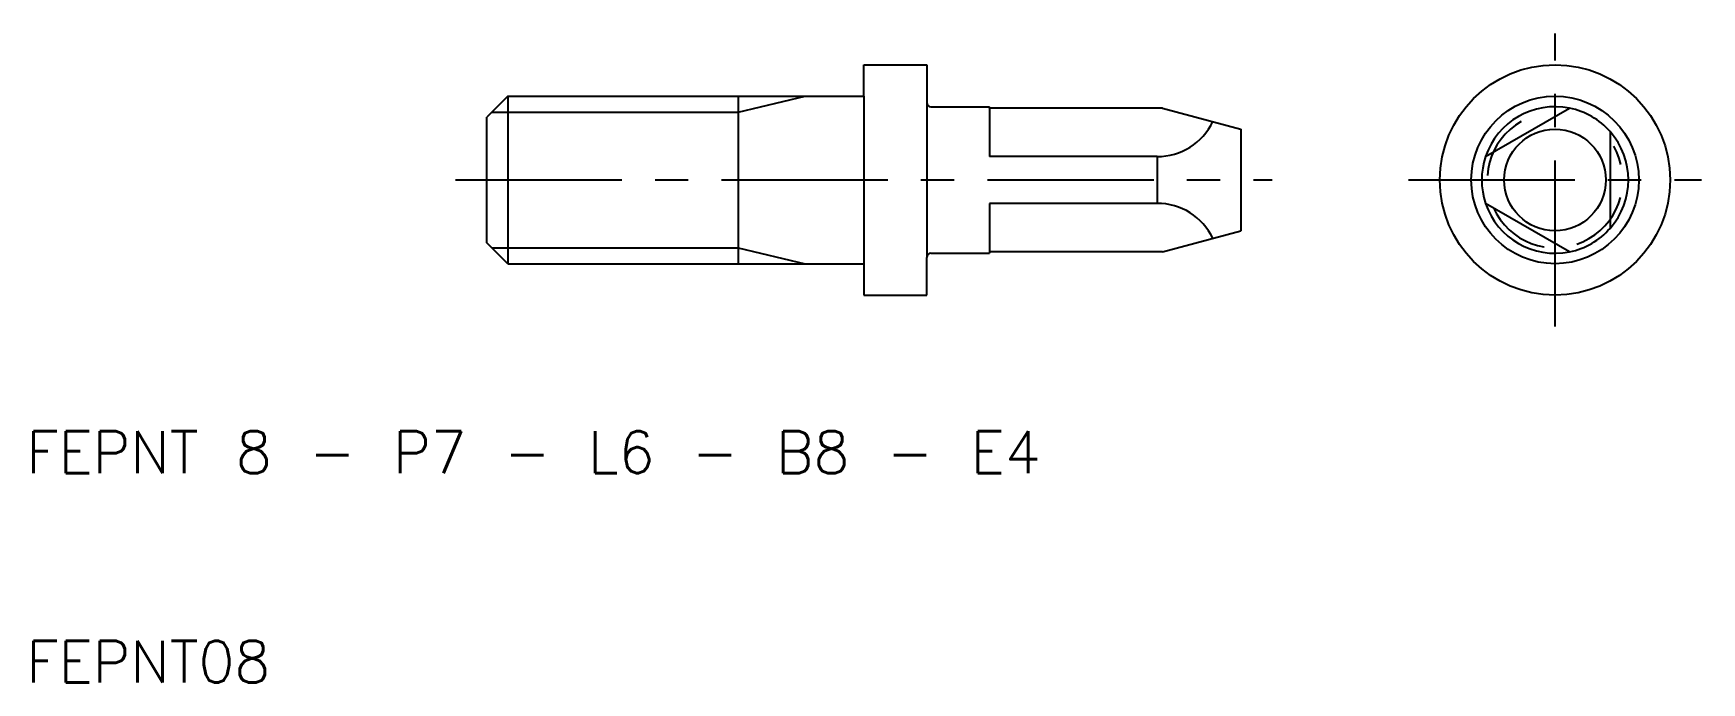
# Model space of a CAD drawing. Extents: x 10.3 to 90, y 10 to 41.
import ezdxf

# ---------------------------------------------------------------- set-up
doc = ezdxf.new("R2010")
doc.units = 0
doc.header["$LTSCALE"] = 0.25
doc.linetypes.add('CENTER', pattern=[50.8, 31.75, -6.35, 6.35, -6.35])
doc.linetypes.add('DASHED', pattern=[19.05, 12.7, -6.35])
doc.layers.get('0').update_dxf_attribs({"linetype": 'CONTINUOUS'})
doc.layers.add('CENTER', color=1, linetype='CENTER')
doc.styles.get("Standard").update_dxf_attribs({"font": 'txt.shx'})

msp = doc.modelspace()

# ---------------------------------------------------------------- linework, layer by layer
for p, q in [((50, 39.5), (53, 39.5)), ((50, 38), (50, 39.5)), ((53, 39.5), (53, 37.7)), ((33, 38), (32, 37)), ((33, 38), (33, 30)), ((33, 38), (50, 38)), ((44, 38), (44, 30)), ((50, 38), (50, 30)), ((53, 37.7), (53, 30.3)), ((53.2, 37.5), (56, 37.5)), ((56, 37.430833), (56, 37.5)), ((32, 31), (32, 37)), ((56, 37.430833), (56, 35.1158)), ((64.258135, 37.430833), (56, 37.430833)), ((64.258135, 37.430833), (68, 36.428203)), ((79.682623, 35.1158), (83.692377, 37.430833)), ((68, 36.428203), (68, 31.571797)), ((85.625, 36.315032), (85.625, 31.684968)), ((64, 35.1158), (56, 35.1158)), ((64, 35.1158), (64, 32.8842)), ((64, 32.8842), (56, 32.8842)), ((56, 32.8842), (56, 30.569167)), ((83.692377, 30.569167), (79.682623, 32.8842)), ((64.258135, 30.569167), (68, 31.571797)), ((33, 30), (32, 31)), ((53, 28.5), (53, 30.3)), ((53.2, 30.5), (56, 30.5)), ((56, 30.569167), (56, 30.5)), ((64.258135, 30.569167), (56, 30.569167)), ((33, 30), (50, 30)), ((50, 30), (50, 28.5)), ((50, 28.5), (53, 28.5))]:
    msp.add_line(p, q)
at = {"color": 3}
for p, q in [((44, 37.233), (47.2, 38)), ((32.233, 37.233), (44, 37.233)), ((32.233, 30.767), (44, 30.767)), ((44, 30.767), (47.2, 30))]:
    msp.add_line(p, q, dxfattribs=at)
for radius in [5.5, 4, 2.428203]:
    msp.add_circle((83, 34), radius)
for centre, radius, start, end in [((53.2, 37.7), 0.2, 180, 270), ((83, 34), 3.5, 78.590378, 161.409622), ((64, 38.080133), 2.964332, 270, 334.103474), ((83, 34), 3.5, 41.409622, 78.590378), ((83, 34), 3.5, 318.590378, 41.409622), ((83, 34), 3.5, 161.409622, 198.590378), ((64, 29.919867), 2.964332, 25.896526, 90), ((83, 34), 3.5, 198.590378, 281.409622), ((83, 34), 3.5, 281.409622, 318.590378), ((53.2, 30.3), 0.2, 90, 180)]:
    msp.add_arc(centre, radius, start, end)
at = {"color": 3, "linetype": 'DASHED'}
msp.add_arc((83, 34), 3.233, 120, 30, dxfattribs=at)
at = {"layer": 'CENTER'}
for p, q in [((83, 27), (83, 41)), ((30.5, 34), (69.5, 34)), ((76, 34), (90, 34))]:
    msp.add_line(p, q, dxfattribs=at)

# ---------------------------------------------------------------- texts
for s, p in [('FEPNT 8 - P7 - L6 - B8 - E4', (10, 20)), ('FEPNT08', (10, 10))]:
    msp.add_text(s, height=2).set_placement(p)

doc.saveas('drawing.dxf')
